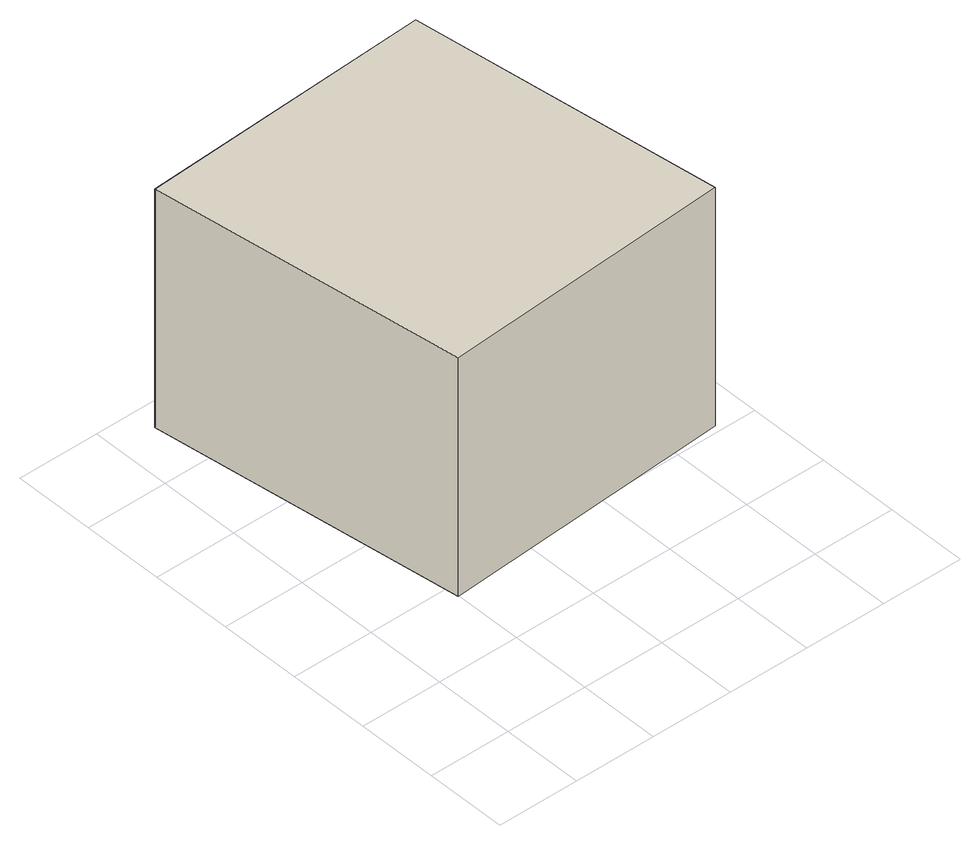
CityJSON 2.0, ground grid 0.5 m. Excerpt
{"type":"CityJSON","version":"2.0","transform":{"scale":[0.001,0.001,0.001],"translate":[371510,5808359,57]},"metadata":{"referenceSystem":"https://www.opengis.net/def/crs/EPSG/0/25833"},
"CityObjects":{
"building1":{"type":"Building","attributes":{"Gemeindeschluessel":"11000006","BezugspunktDach":"2200","function":"31001_1000","measuredHeight":1.52,"storeysAboveGround":1},"address":[{"country":"Germany","locality":"Berlin","thoroughfareNumber":"26 (1)","thoroughfareName":"Am Waldrand"}],"geometry":[{"type":"Solid","lod":"1","boundaries":[[[[0,1,2,3]],[[4,5,6,7]],[[4,7,3,2]],[[5,4,2,1]],[[6,5,1,0]],[[7,6,0,3]]]]}]}
},
"vertices":[
[497,919,1830],[2281,1040,1830],[2036,2951,1830],[244,2846,1830],[2036,2951,312],[2281,1040,312],[497,919,312],[244,2846,312]
]}
